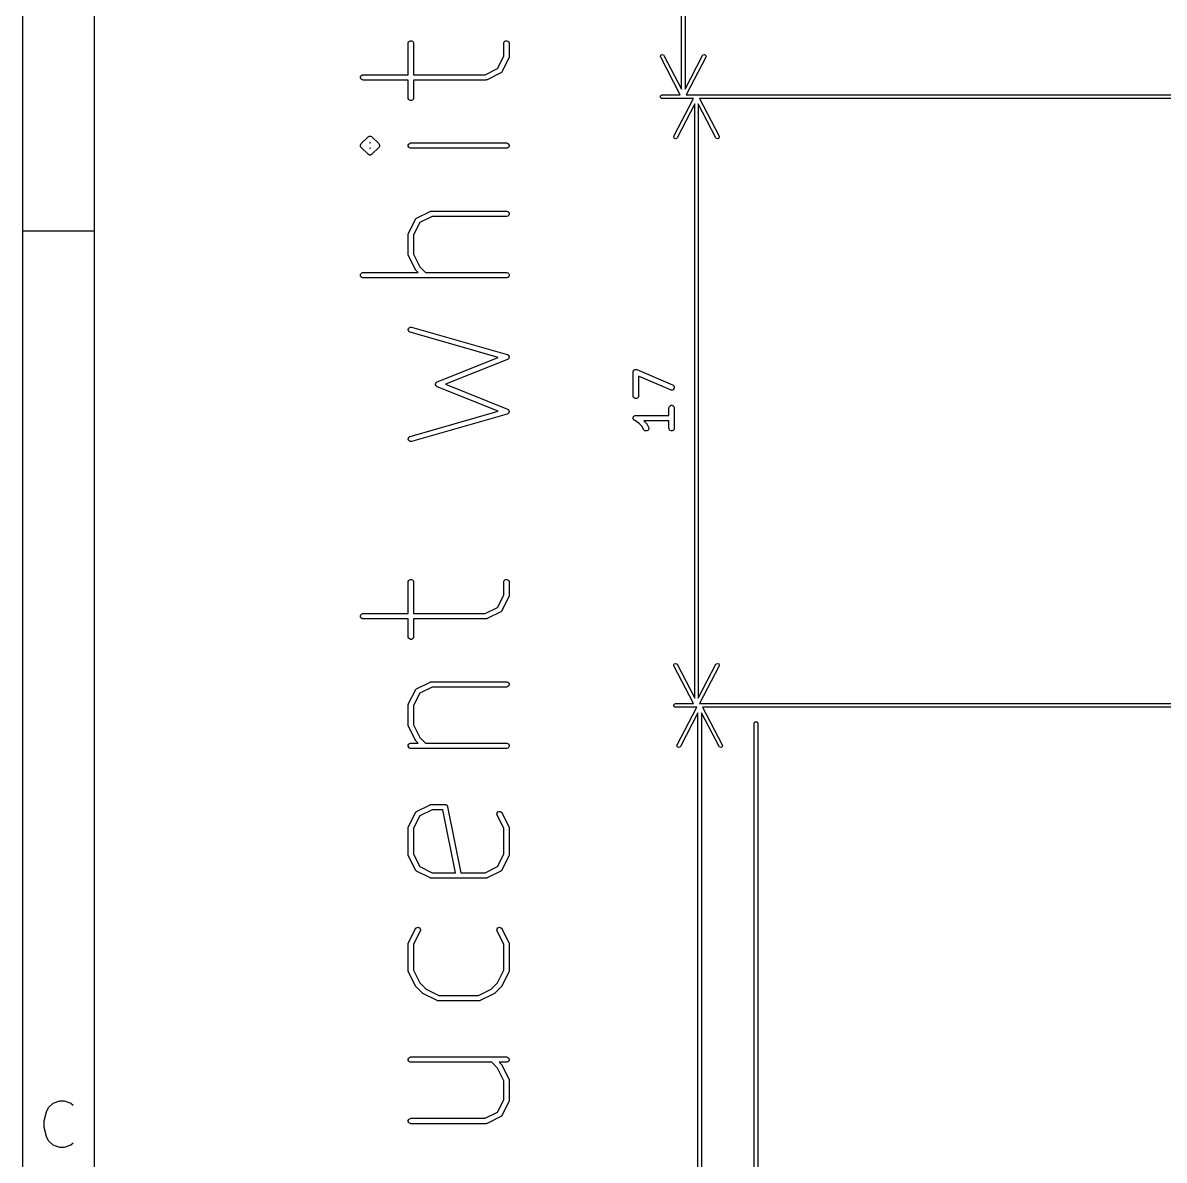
# Model space of a CAD drawing. Header units: inches. Extents: x 0.4 to 11.3, y -7.9 to -0.4.
# Drawn here: x 0.394 to 1.648, y -5.352 to -4.102 of the extents above; entities that cross this region are included whole.
import ezdxf

# ---------------------------------------------------------------- set-up
doc = ezdxf.new("R2010")
doc.units = ezdxf.units.IN
doc.header["$MEASUREMENT"] = 0
doc.layers.add('User.Drawings', color=9, linetype='CONTINUOUS', true_color=0xc2c2c2)

msp = doc.modelspace()

# ---------------------------------------------------------------- linework, layer by layer
at = {"layer": 'BLACK', "linetype": 'CONTINUOUS'}
for p, q in [((0.3937, -7.8743), (0.3937, -0.3937)), ((0.4724, -7.7956), (0.4724, -0.4724)), ((0.3937, -4.3307), (0.4724, -4.3307)), ((0.4197, -5.2993), (0.4221, -5.2945)), ((0.4221, -5.2945), (0.427, -5.2896)), ((0.427, -5.2896), (0.4343, -5.2871)), ((0.4343, -5.2871), (0.4392, -5.2871)), ((0.4392, -5.2871), (0.4465, -5.2896)), ((0.4465, -5.2896), (0.4489, -5.292)), ((0.4172, -5.3091), (0.4197, -5.2993)), ((0.4172, -5.3164), (0.4172, -5.3091)), ((0.4197, -5.3261), (0.4172, -5.3164)), ((0.4221, -5.331), (0.4197, -5.3261)), ((0.427, -5.3359), (0.4221, -5.331)), ((0.4343, -5.3383), (0.427, -5.3359)), ((0.4392, -5.3383), (0.4343, -5.3383)), ((0.4465, -5.3359), (0.4392, -5.3383)), ((0.4489, -5.3335), (0.4465, -5.3359))]:
    msp.add_line(p, q, dxfattribs=at)
at = {"layer": 'User.Drawings', "linetype": 'CONTINUOUS'}
for p, q in [((1.1177, -4.175), (1.1177, -3.5021)), ((1.1217, -3.5021), (1.1217, -4.175)), ((0.8174, -4.1238), (0.8179, -4.1227)), ((0.8174, -4.1243), (0.8174, -4.1238)), ((0.8174, -4.1589), (0.8174, -4.1243)), ((0.8179, -4.1227), (0.8187, -4.1219)), ((0.8187, -4.1219), (0.8197, -4.1215)), ((0.8197, -4.1215), (0.8209, -4.1215)), ((0.8209, -4.1215), (0.822, -4.1219)), ((0.822, -4.1219), (0.8228, -4.1227)), ((0.8228, -4.1227), (0.8232, -4.1238)), ((0.8232, -4.1238), (0.8233, -4.1243)), ((0.8233, -4.1243), (0.8233, -4.1589)), ((0.9223, -4.1243), (0.9224, -4.1238)), ((0.9223, -4.1386), (0.9223, -4.1243)), ((0.9224, -4.1238), (0.9228, -4.1227)), ((0.9228, -4.1227), (0.9237, -4.1219)), ((0.9237, -4.1219), (0.9247, -4.1215)), ((0.9247, -4.1215), (0.9259, -4.1215)), ((0.9259, -4.1215), (0.9269, -4.1219)), ((0.9269, -4.1219), (0.9278, -4.1227)), ((0.9278, -4.1227), (0.9282, -4.1238)), ((0.9282, -4.1238), (0.9283, -4.1243)), ((0.9283, -4.1243), (0.9283, -4.1393)), ((0.9156, -4.1521), (0.9223, -4.1386)), ((0.9282, -4.1401), (0.9279, -4.1407)), ((0.9283, -4.1393), (0.9282, -4.1399)), ((0.9282, -4.1399), (0.9282, -4.14)), ((0.9282, -4.14), (0.9282, -4.1401)), ((1.0946, -4.1389), (1.0951, -4.1375)), ((1.0949, -4.1396), (1.0946, -4.1389)), ((1.1164, -4.1811), (1.0949, -4.1396)), ((1.0951, -4.1375), (1.0964, -4.1368)), ((1.0964, -4.1368), (1.0979, -4.1372)), ((1.0979, -4.1372), (1.0983, -4.1378)), ((1.0983, -4.1378), (1.1177, -4.175)), ((1.1217, -4.175), (1.141, -4.1378)), ((1.1445, -4.1396), (1.1229, -4.1811)), ((1.141, -4.1378), (1.1415, -4.1372)), ((1.1415, -4.1372), (1.1429, -4.1368)), ((1.1429, -4.1368), (1.1443, -4.1375)), ((1.1443, -4.1375), (1.1447, -4.1389)), ((1.1447, -4.1389), (1.1445, -4.1396)), ((0.9021, -4.1589), (0.9156, -4.1521)), ((0.9279, -4.1407), (0.9204, -4.1557)), ((0.7649, -4.1613), (0.7654, -4.1602)), ((0.7649, -4.1624), (0.7649, -4.1613)), ((0.7654, -4.1635), (0.7649, -4.1624)), ((0.7654, -4.1602), (0.7662, -4.1594)), ((0.7662, -4.1643), (0.7654, -4.1635)), ((0.7662, -4.1594), (0.7672, -4.1589)), ((0.7672, -4.1647), (0.7662, -4.1643)), ((0.7672, -4.1589), (0.7678, -4.1589)), ((0.7678, -4.1648), (0.7672, -4.1647)), ((0.7678, -4.1589), (0.8174, -4.1589)), ((0.8174, -4.1648), (0.7678, -4.1648)), ((0.8174, -4.1843), (0.8174, -4.1648)), ((0.8233, -4.1589), (0.9021, -4.1589)), ((0.9028, -4.1648), (0.8233, -4.1648)), ((0.8233, -4.1648), (0.8233, -4.1843)), ((0.9034, -4.1647), (0.9028, -4.1648)), ((0.9035, -4.1647), (0.9034, -4.1647)), ((0.9036, -4.1647), (0.9035, -4.1647)), ((0.9041, -4.1645), (0.9036, -4.1647)), ((0.9191, -4.157), (0.9041, -4.1645)), ((0.9192, -4.1569), (0.9191, -4.157)), ((0.9193, -4.1569), (0.9192, -4.1569)), ((0.9196, -4.1567), (0.9193, -4.1569)), ((0.9193, -4.1569), (0.9193, -4.1569)), ((0.9199, -4.1564), (0.9196, -4.1567)), ((0.9201, -4.1562), (0.9199, -4.1564)), ((0.9203, -4.1559), (0.9201, -4.1562)), ((0.9204, -4.1558), (0.9203, -4.1559)), ((0.9204, -4.1557), (0.9204, -4.1558)), ((0.9204, -4.1558), (0.9204, -4.1558)), ((0.8174, -4.1849), (0.8174, -4.1843)), ((0.8179, -4.186), (0.8174, -4.1849)), ((0.8187, -4.1868), (0.8179, -4.186)), ((0.8197, -4.1872), (0.8187, -4.1868)), ((0.8209, -4.1872), (0.8197, -4.1872)), ((0.822, -4.1868), (0.8209, -4.1872)), ((0.8228, -4.186), (0.822, -4.1868)), ((0.8232, -4.1849), (0.8228, -4.186)), ((0.8233, -4.1843), (0.8232, -4.1849)), ((1.0948, -4.1823), (1.0958, -4.1813)), ((1.0948, -4.1838), (1.0948, -4.1823)), ((1.0958, -4.1849), (1.0948, -4.1838)), ((1.0958, -4.1813), (1.0966, -4.1811)), ((1.0966, -4.185), (1.0958, -4.1849)), ((1.0966, -4.1811), (1.1164, -4.1811)), ((1.1112, -4.185), (1.0966, -4.185)), ((1.1094, -4.2265), (1.131, -4.185)), ((1.131, -4.185), (1.1112, -4.185)), ((1.1229, -4.1811), (2.0536, -4.1811)), ((2.0586, -4.185), (1.1375, -4.185)), ((1.1375, -4.185), (1.1591, -4.2265)), ((1.1323, -4.1911), (1.1129, -4.2283)), ((1.1323, -4.8443), (1.1323, -4.1911)), ((1.1556, -4.2283), (1.1362, -4.1911)), ((1.1362, -4.1911), (1.1362, -4.8443)), ((0.7657, -4.2347), (0.7732, -4.2272)), ((0.7732, -4.2272), (0.7737, -4.2269)), ((0.7737, -4.2269), (0.7744, -4.2266)), ((0.7737, -4.2269), (0.7737, -4.2269)), ((0.7744, -4.2266), (0.7747, -4.2264)), ((0.7747, -4.2264), (0.7759, -4.2264)), ((0.7759, -4.2264), (0.7759, -4.2264)), ((0.7759, -4.2264), (0.777, -4.2269)), ((0.777, -4.2269), (0.7774, -4.2272)), ((0.7774, -4.2272), (0.7849, -4.2347)), ((1.1092, -4.2272), (1.1094, -4.2265)), ((1.1097, -4.2287), (1.1092, -4.2272)), ((1.1593, -4.2272), (1.1588, -4.2287)), ((1.1591, -4.2265), (1.1593, -4.2272)), ((0.7649, -4.2363), (0.7654, -4.2352)), ((0.7649, -4.2374), (0.7649, -4.2363)), ((0.7649, -4.2363), (0.7649, -4.2363)), ((0.7654, -4.2385), (0.7649, -4.2374)), ((0.7654, -4.2352), (0.7657, -4.2347)), ((0.7657, -4.2389), (0.7654, -4.2385)), ((0.7732, -4.2464), (0.7657, -4.2389)), ((0.7753, -4.2335), (0.775, -4.2339)), ((0.775, -4.2339), (0.7757, -4.2339)), ((0.7757, -4.2398), (0.775, -4.2398)), ((0.775, -4.2398), (0.7753, -4.2402)), ((0.7757, -4.2339), (0.7753, -4.2335)), ((0.7753, -4.2402), (0.7757, -4.2398)), ((0.7849, -4.2389), (0.7774, -4.2464)), ((0.7849, -4.2347), (0.7853, -4.2352)), ((0.7853, -4.2385), (0.7849, -4.2389)), ((0.7853, -4.2352), (0.7853, -4.2352)), ((0.7853, -4.2352), (0.7857, -4.2363)), ((0.7857, -4.2374), (0.7853, -4.2385)), ((0.7857, -4.2363), (0.7857, -4.2374)), ((0.8174, -4.2363), (0.8179, -4.2352)), ((0.8174, -4.2374), (0.8174, -4.2363)), ((0.8179, -4.2385), (0.8174, -4.2374)), ((0.8179, -4.2352), (0.8187, -4.2344)), ((0.8187, -4.2393), (0.8179, -4.2385)), ((0.8187, -4.2344), (0.8197, -4.2339)), ((0.8197, -4.2397), (0.8187, -4.2393)), ((0.8197, -4.2339), (0.8203, -4.2339)), ((0.8203, -4.2398), (0.8197, -4.2397)), ((0.8203, -4.2339), (0.9253, -4.2339)), ((0.9253, -4.2398), (0.8203, -4.2398)), ((0.9253, -4.2339), (0.9259, -4.2339)), ((0.9259, -4.2397), (0.9253, -4.2398)), ((0.9259, -4.2339), (0.9269, -4.2344)), ((0.9269, -4.2393), (0.9259, -4.2397)), ((0.9269, -4.2344), (0.9278, -4.2352)), ((0.9278, -4.2385), (0.9269, -4.2393)), ((0.9278, -4.2352), (0.9282, -4.2363)), ((0.9282, -4.2374), (0.9278, -4.2385)), ((0.9282, -4.2363), (0.9282, -4.2374)), ((1.111, -4.2294), (1.1097, -4.2287)), ((1.1124, -4.2289), (1.111, -4.2294)), ((1.1129, -4.2283), (1.1124, -4.2289)), ((1.1561, -4.2289), (1.1556, -4.2283)), ((1.1575, -4.2294), (1.1561, -4.2289)), ((1.1588, -4.2287), (1.1575, -4.2294)), ((0.7737, -4.2468), (0.7732, -4.2464)), ((0.7747, -4.2472), (0.7737, -4.2468)), ((0.7759, -4.2472), (0.7747, -4.2472)), ((0.777, -4.2468), (0.7759, -4.2472)), ((0.7759, -4.2472), (0.7759, -4.2472)), ((0.7774, -4.2464), (0.777, -4.2468)), ((0.777, -4.2468), (0.777, -4.2468)), ((0.8265, -4.3167), (0.8415, -4.3092)), ((0.8435, -4.3148), (0.83, -4.3215)), ((0.8415, -4.3092), (0.842, -4.309)), ((0.842, -4.309), (0.8421, -4.309)), ((0.8421, -4.309), (0.8422, -4.3089)), ((0.8422, -4.3089), (0.8428, -4.3089)), ((0.8428, -4.3089), (0.9253, -4.3089)), ((0.9253, -4.3148), (0.8435, -4.3148)), ((0.9253, -4.3089), (0.9259, -4.3089)), ((0.9259, -4.3147), (0.9253, -4.3148)), ((0.9259, -4.3089), (0.9269, -4.3094)), ((0.9269, -4.3143), (0.9259, -4.3147)), ((0.9269, -4.3094), (0.9278, -4.3102)), ((0.9278, -4.3135), (0.9269, -4.3143)), ((0.9278, -4.3102), (0.9282, -4.3112)), ((0.9282, -4.3124), (0.9278, -4.3135)), ((0.9282, -4.3112), (0.9282, -4.3124)), ((0.8177, -4.333), (0.8252, -4.318)), ((0.83, -4.3215), (0.8233, -4.335)), ((0.8252, -4.3179), (0.8253, -4.3178)), ((0.8252, -4.318), (0.8252, -4.3179)), ((0.8252, -4.3179), (0.8252, -4.3179)), ((0.8253, -4.3178), (0.8255, -4.3175)), ((0.8255, -4.3175), (0.8258, -4.3173)), ((0.8258, -4.3173), (0.826, -4.317)), ((0.826, -4.317), (0.8263, -4.3168)), ((0.8263, -4.3168), (0.8264, -4.3168)), ((0.8264, -4.3168), (0.8264, -4.3167)), ((0.8264, -4.3167), (0.8265, -4.3167)), ((0.8174, -4.3337), (0.8175, -4.3336)), ((0.8174, -4.3343), (0.8174, -4.3337)), ((0.8174, -4.3568), (0.8174, -4.3343)), ((0.8175, -4.3335), (0.8177, -4.333)), ((0.8175, -4.3336), (0.8175, -4.3335)), ((0.8233, -4.335), (0.8233, -4.3561)), ((0.8174, -4.3574), (0.8174, -4.3568)), ((0.8175, -4.3575), (0.8174, -4.3574)), ((0.8175, -4.3576), (0.8175, -4.3575)), ((0.8177, -4.3581), (0.8175, -4.3576)), ((0.8252, -4.3731), (0.8177, -4.3581)), ((0.8233, -4.3561), (0.8302, -4.3701)), ((0.7649, -4.3787), (0.7654, -4.3777)), ((0.7654, -4.3777), (0.7662, -4.3769)), ((0.7662, -4.3769), (0.7672, -4.3764)), ((0.7672, -4.3764), (0.7678, -4.3764)), ((0.7678, -4.3764), (0.8282, -4.3764)), ((0.8253, -4.3734), (0.8252, -4.3731)), ((0.8254, -4.3735), (0.8253, -4.3734)), ((0.8255, -4.3736), (0.8254, -4.3735)), ((0.8254, -4.3735), (0.8254, -4.3735)), ((0.8255, -4.3737), (0.8255, -4.3736)), ((0.8257, -4.3739), (0.8255, -4.3737)), ((0.8282, -4.3764), (0.8257, -4.3739)), ((0.8302, -4.3701), (0.8365, -4.3764)), ((0.8365, -4.3764), (0.9253, -4.3764)), ((0.9253, -4.3764), (0.9259, -4.3764)), ((0.9259, -4.3764), (0.9269, -4.3769)), ((0.9269, -4.3769), (0.9278, -4.3777)), ((0.9278, -4.3777), (0.9282, -4.3787)), ((0.7649, -4.3799), (0.7649, -4.3787)), ((0.7654, -4.381), (0.7649, -4.3799)), ((0.7662, -4.3818), (0.7654, -4.381)), ((0.7672, -4.3822), (0.7662, -4.3818)), ((0.7678, -4.3823), (0.7672, -4.3822)), ((0.9253, -4.3823), (0.7678, -4.3823)), ((0.9259, -4.3822), (0.9253, -4.3823)), ((0.9269, -4.3818), (0.9259, -4.3822)), ((0.9278, -4.381), (0.9269, -4.3818)), ((0.9282, -4.3799), (0.9278, -4.381)), ((0.9282, -4.3787), (0.9282, -4.3799)), ((0.8174, -4.4391), (0.8177, -4.438)), ((0.8175, -4.4402), (0.8174, -4.4391)), ((0.8181, -4.4412), (0.8175, -4.4402)), ((0.8177, -4.438), (0.8184, -4.4371)), ((0.819, -4.4419), (0.8181, -4.4412)), ((0.8184, -4.4371), (0.8194, -4.4365)), ((0.8194, -4.4365), (0.8206, -4.4364)), ((0.8206, -4.4364), (0.8211, -4.4365)), ((0.8211, -4.4365), (0.9261, -4.4665)), ((0.8195, -4.4421), (0.819, -4.4419)), ((0.9162, -4.4698), (0.8195, -4.4421)), ((0.8492, -4.4966), (0.9162, -4.4698)), ((0.9264, -4.472), (0.8583, -4.4993)), ((0.9261, -4.4665), (0.9267, -4.4667)), ((0.9269, -4.4718), (0.9264, -4.472)), ((0.9267, -4.4667), (0.9268, -4.4668)), ((0.9268, -4.4668), (0.927, -4.4669)), ((0.927, -4.4716), (0.9269, -4.4718)), ((0.927, -4.4669), (0.9272, -4.4672)), ((0.9272, -4.4716), (0.927, -4.4716)), ((0.9272, -4.4672), (0.9276, -4.4674)), ((0.9275, -4.4713), (0.9272, -4.4716)), ((0.9277, -4.471), (0.9275, -4.4713)), ((0.9276, -4.4674), (0.9276, -4.4676)), ((0.9276, -4.4676), (0.9278, -4.4677)), ((0.9278, -4.4708), (0.9277, -4.471)), ((0.9278, -4.4677), (0.9279, -4.4681)), ((0.9279, -4.4707), (0.9278, -4.4708)), ((0.9279, -4.4681), (0.9281, -4.4684)), ((0.928, -4.4703), (0.9279, -4.4707)), ((0.9282, -4.4699), (0.928, -4.4703)), ((0.9281, -4.4684), (0.9281, -4.4686)), ((0.9281, -4.4686), (0.9282, -4.4688)), ((0.9282, -4.4688), (0.9282, -4.4692)), ((0.9282, -4.4692), (0.9282, -4.4695)), ((0.9282, -4.4695), (0.9282, -4.4697)), ((0.9282, -4.4697), (0.9282, -4.4699)), ((1.0646, -4.4852), (1.0648, -4.4847)), ((1.0646, -4.4853), (1.0646, -4.4852)), ((1.0646, -4.4858), (1.0646, -4.4853)), ((1.0646, -4.4853), (1.0646, -4.4853)), ((1.0646, -4.5121), (1.0646, -4.4858)), ((1.0648, -4.4847), (1.0651, -4.4842)), ((1.0651, -4.4842), (1.0655, -4.4838)), ((1.0651, -4.4842), (1.0651, -4.4842)), ((1.0651, -4.4842), (1.0651, -4.4842)), ((1.0655, -4.4838), (1.0659, -4.4834)), ((1.0659, -4.4834), (1.0664, -4.4832)), ((1.0659, -4.4834), (1.0659, -4.4834)), ((1.0659, -4.4834), (1.0659, -4.4834)), ((1.0664, -4.4832), (1.0669, -4.4829)), ((1.0669, -4.4829), (1.067, -4.4829)), ((1.067, -4.4829), (1.067, -4.4829)), ((1.067, -4.4829), (1.0675, -4.4829)), ((1.0675, -4.4829), (1.0681, -4.4829)), ((1.0681, -4.4829), (1.0681, -4.483)), ((1.0681, -4.483), (1.0681, -4.483)), ((1.0681, -4.483), (1.0687, -4.4831)), ((1.0687, -4.4831), (1.108, -4.5)), ((1.1057, -4.5054), (1.0705, -4.4903)), ((1.0705, -4.4903), (1.0705, -4.5121)), ((0.8474, -4.4987), (0.8476, -4.4982)), ((0.8474, -4.4988), (0.8474, -4.4987)), ((0.8474, -4.4987), (0.8474, -4.4987)), ((0.8474, -4.4993), (0.8474, -4.4988)), ((0.8474, -4.4998), (0.8474, -4.4993)), ((0.8474, -4.4999), (0.8474, -4.4998)), ((0.8476, -4.5004), (0.8474, -4.4999)), ((0.8474, -4.4999), (0.8474, -4.4999)), ((0.8476, -4.4982), (0.8478, -4.4977)), ((0.8478, -4.5009), (0.8476, -4.5004)), ((0.8478, -4.4977), (0.8479, -4.4977)), ((0.8479, -4.5009), (0.8478, -4.5009)), ((0.8479, -4.4976), (0.8483, -4.4973)), ((0.8479, -4.4977), (0.8479, -4.4976)), ((0.8479, -4.501), (0.8479, -4.5009)), ((0.8483, -4.5013), (0.8479, -4.501)), ((0.8483, -4.4973), (0.8486, -4.4969)), ((0.8486, -4.5017), (0.8483, -4.5013)), ((0.8486, -4.4969), (0.8487, -4.4969)), ((0.8487, -4.5018), (0.8486, -4.5017)), ((0.8487, -4.4968), (0.8492, -4.4966)), ((0.8487, -4.4969), (0.8487, -4.4968)), ((0.8492, -4.502), (0.8487, -4.5018)), ((0.8487, -4.5018), (0.8487, -4.5018)), ((0.9162, -4.5288), (0.8492, -4.502)), ((0.8583, -4.4993), (0.9264, -4.5266)), ((1.108, -4.5), (1.1086, -4.5003)), ((1.1086, -4.5003), (1.1094, -4.5011)), ((1.1098, -4.5033), (1.1093, -4.5044)), ((1.1094, -4.5011), (1.1098, -4.5022)), ((1.1098, -4.5022), (1.1098, -4.5033)), ((1.0646, -4.5127), (1.0646, -4.5121)), ((1.0651, -4.5137), (1.0646, -4.5127)), ((1.0659, -4.5145), (1.0651, -4.5137)), ((1.0669, -4.515), (1.0659, -4.5145)), ((1.0681, -4.515), (1.0669, -4.515)), ((1.0692, -4.5145), (1.0681, -4.515)), ((1.07, -4.5137), (1.0692, -4.5145)), ((1.0704, -4.5127), (1.07, -4.5137)), ((1.0705, -4.5121), (1.0704, -4.5127)), ((1.1063, -4.5056), (1.1057, -4.5054)), ((1.1074, -4.5056), (1.1063, -4.5056)), ((1.1085, -4.5052), (1.1074, -4.5056)), ((1.1093, -4.5044), (1.1085, -4.5052)), ((0.8195, -4.5565), (0.9162, -4.5288)), ((0.9264, -4.5266), (0.9269, -4.5268)), ((0.9269, -4.5268), (0.927, -4.527)), ((0.927, -4.527), (0.9272, -4.527)), ((0.9272, -4.527), (0.9275, -4.5274)), ((0.9275, -4.5274), (0.9277, -4.5276)), ((0.9277, -4.5276), (0.9278, -4.5278)), ((0.9278, -4.5278), (0.9279, -4.5279)), ((0.9279, -4.5279), (0.928, -4.5283)), ((0.928, -4.5283), (0.9282, -4.5287)), ((0.9282, -4.5287), (0.9282, -4.5289)), ((0.9282, -4.5289), (0.9282, -4.5291)), ((0.9282, -4.5291), (0.9282, -4.5294)), ((1.1039, -4.5252), (1.104, -4.5246)), ((1.1039, -4.5335), (1.1039, -4.5252)), ((1.104, -4.5246), (1.1044, -4.5236)), ((1.1044, -4.5236), (1.1052, -4.5228)), ((1.1052, -4.5228), (1.1063, -4.5223)), ((1.1063, -4.5223), (1.1075, -4.5223)), ((1.1075, -4.5223), (1.1085, -4.5228)), ((1.1085, -4.5228), (1.1093, -4.5236)), ((1.1093, -4.5236), (1.1098, -4.5246)), ((1.1098, -4.5246), (1.1098, -4.5252)), ((1.1098, -4.5252), (1.1098, -4.5477)), ((0.9261, -4.5321), (0.8211, -4.5621)), ((0.9267, -4.5319), (0.9261, -4.5321)), ((0.9268, -4.5318), (0.9267, -4.5319)), ((0.927, -4.5317), (0.9268, -4.5318)), ((0.9272, -4.5315), (0.927, -4.5317)), ((0.9276, -4.5312), (0.9272, -4.5315)), ((0.9278, -4.5309), (0.9276, -4.531)), ((0.9276, -4.531), (0.9276, -4.5312)), ((0.9279, -4.5305), (0.9278, -4.5309)), ((0.9281, -4.5302), (0.9279, -4.5305)), ((0.9282, -4.5298), (0.9281, -4.53)), ((0.9281, -4.53), (0.9281, -4.5302)), ((0.9282, -4.5294), (0.9282, -4.5298)), ((1.0646, -4.5359), (1.0647, -4.5356)), ((1.0646, -4.5362), (1.0646, -4.5359)), ((1.0646, -4.5365), (1.0646, -4.5362)), ((1.0646, -4.5368), (1.0646, -4.5365)), ((1.0646, -4.537), (1.0646, -4.5368)), ((1.0647, -4.5373), (1.0646, -4.537)), ((1.0647, -4.5356), (1.0648, -4.5353)), ((1.0648, -4.5376), (1.0647, -4.5373)), ((1.0648, -4.5353), (1.0649, -4.5351)), ((1.0649, -4.5378), (1.0648, -4.5376)), ((1.0649, -4.5351), (1.0651, -4.5348)), ((1.0651, -4.5381), (1.0649, -4.5378)), ((1.0651, -4.5348), (1.0653, -4.5346)), ((1.0653, -4.5383), (1.0651, -4.5381)), ((1.0653, -4.5346), (1.0654, -4.5344)), ((1.0654, -4.5386), (1.0653, -4.5383)), ((1.0654, -4.5344), (1.0657, -4.5342)), ((1.0659, -4.5389), (1.0654, -4.5386)), ((1.0657, -4.5342), (1.0659, -4.534)), ((1.0659, -4.534), (1.0661, -4.5339)), ((1.0713, -4.5425), (1.0659, -4.5389)), ((1.0659, -4.5389), (1.0659, -4.5389)), ((1.0659, -4.5389), (1.0659, -4.5389)), ((1.0659, -4.5389), (1.0659, -4.5389)), ((1.0661, -4.5339), (1.0664, -4.5337)), ((1.0664, -4.5337), (1.0667, -4.5337)), ((1.0667, -4.5337), (1.0669, -4.5336)), ((1.0669, -4.5336), (1.0675, -4.5335)), ((1.0675, -4.5335), (1.0675, -4.5335)), ((1.0675, -4.5335), (1.0675, -4.5335)), ((1.0675, -4.5335), (1.0675, -4.5335)), ((1.0675, -4.5335), (1.1039, -4.5335)), ((1.1039, -4.5394), (1.0765, -4.5394)), ((1.0765, -4.5394), (1.079, -4.5419)), ((1.1039, -4.5477), (1.1039, -4.5394)), ((1.0745, -4.5457), (1.0713, -4.5425)), ((1.0761, -4.549), (1.0745, -4.5457)), ((1.0764, -4.5495), (1.0761, -4.549)), ((1.0773, -4.5503), (1.0764, -4.5495)), ((1.0784, -4.5506), (1.0773, -4.5503)), ((1.0795, -4.5506), (1.0784, -4.5506)), ((1.079, -4.5419), (1.0792, -4.5421)), ((1.0792, -4.5421), (1.0792, -4.5422)), ((1.0792, -4.5422), (1.0793, -4.5422)), ((1.0793, -4.5422), (1.0793, -4.5423)), ((1.0793, -4.5423), (1.0794, -4.5424)), ((1.0794, -4.5424), (1.0795, -4.5426)), ((1.0795, -4.5426), (1.0814, -4.5464)), ((1.0806, -4.55), (1.0795, -4.5506)), ((1.0813, -4.5492), (1.0806, -4.55)), ((1.0817, -4.5481), (1.0813, -4.5492)), ((1.0814, -4.5464), (1.0816, -4.5469)), ((1.0816, -4.5469), (1.0817, -4.5481)), ((1.104, -4.5483), (1.1039, -4.5477)), ((1.1044, -4.5494), (1.104, -4.5483)), ((1.1052, -4.5502), (1.1044, -4.5494)), ((1.1063, -4.5506), (1.1052, -4.5502)), ((1.1075, -4.5506), (1.1063, -4.5506)), ((1.1085, -4.5502), (1.1075, -4.5506)), ((1.1093, -4.5494), (1.1085, -4.5502)), ((1.1098, -4.5483), (1.1093, -4.5494)), ((1.1098, -4.5477), (1.1098, -4.5483)), ((0.8174, -4.5595), (0.8175, -4.5584)), ((0.8177, -4.5606), (0.8174, -4.5595)), ((0.8175, -4.5584), (0.8181, -4.5574)), ((0.8184, -4.5615), (0.8177, -4.5606)), ((0.8181, -4.5574), (0.819, -4.5567)), ((0.8194, -4.5621), (0.8184, -4.5615)), ((0.819, -4.5567), (0.8195, -4.5565)), ((0.8206, -4.5622), (0.8194, -4.5621)), ((0.8211, -4.5621), (0.8206, -4.5622)), ((0.8174, -4.7162), (0.8179, -4.7151)), ((0.8174, -4.7168), (0.8174, -4.7162)), ((0.8174, -4.7513), (0.8174, -4.7168)), ((0.8179, -4.7151), (0.8187, -4.7143)), ((0.8187, -4.7143), (0.8197, -4.7139)), ((0.8197, -4.7139), (0.8209, -4.7139)), ((0.8209, -4.7139), (0.822, -4.7143)), ((0.822, -4.7143), (0.8228, -4.7151)), ((0.8228, -4.7151), (0.8232, -4.7162)), ((0.8232, -4.7162), (0.8233, -4.7168)), ((0.8233, -4.7168), (0.8233, -4.7513)), ((0.9223, -4.7168), (0.9224, -4.7162)), ((0.9223, -4.7311), (0.9223, -4.7168)), ((0.9224, -4.7162), (0.9228, -4.7151)), ((0.9228, -4.7151), (0.9237, -4.7143)), ((0.9237, -4.7143), (0.9247, -4.7139)), ((0.9247, -4.7139), (0.9259, -4.7139)), ((0.9259, -4.7139), (0.9269, -4.7143)), ((0.9269, -4.7143), (0.9278, -4.7151)), ((0.9278, -4.7151), (0.9282, -4.7162)), ((0.9282, -4.7162), (0.9283, -4.7168)), ((0.9283, -4.7168), (0.9283, -4.7318)), ((0.9156, -4.7446), (0.9223, -4.7311)), ((0.9279, -4.7331), (0.9204, -4.7481)), ((0.9282, -4.7326), (0.9279, -4.7331)), ((0.9283, -4.7318), (0.9282, -4.7323)), ((0.9282, -4.7323), (0.9282, -4.7324)), ((0.9282, -4.7324), (0.9282, -4.7326)), ((0.7649, -4.7537), (0.7654, -4.7526)), ((0.7649, -4.7548), (0.7649, -4.7537)), ((0.7654, -4.7559), (0.7649, -4.7548)), ((0.7654, -4.7526), (0.7662, -4.7518)), ((0.7662, -4.7518), (0.7672, -4.7514)), ((0.7672, -4.7514), (0.7678, -4.7513)), ((0.7678, -4.7513), (0.8174, -4.7513)), ((0.8233, -4.7513), (0.9021, -4.7513)), ((0.9021, -4.7513), (0.9156, -4.7446)), ((0.9191, -4.7494), (0.9041, -4.7569)), ((0.9192, -4.7494), (0.9191, -4.7494)), ((0.9193, -4.7493), (0.9192, -4.7494)), ((0.9196, -4.7491), (0.9193, -4.7493)), ((0.9193, -4.7493), (0.9193, -4.7493)), ((0.9199, -4.7488), (0.9196, -4.7491)), ((0.9201, -4.7486), (0.9199, -4.7488)), ((0.9203, -4.7483), (0.9201, -4.7486)), ((0.9204, -4.7482), (0.9203, -4.7483)), ((0.9204, -4.7481), (0.9204, -4.7482)), ((0.9204, -4.7482), (0.9204, -4.7482)), ((0.7662, -4.7567), (0.7654, -4.7559)), ((0.7672, -4.7572), (0.7662, -4.7567)), ((0.7678, -4.7572), (0.7672, -4.7572)), ((0.8174, -4.7572), (0.7678, -4.7572)), ((0.8174, -4.7768), (0.8174, -4.7572)), ((0.9028, -4.7572), (0.8233, -4.7572)), ((0.8233, -4.7572), (0.8233, -4.7768)), ((0.9034, -4.7572), (0.9028, -4.7572)), ((0.9035, -4.7571), (0.9034, -4.7572)), ((0.9036, -4.7571), (0.9035, -4.7571)), ((0.9041, -4.7569), (0.9036, -4.7571)), ((0.8174, -4.7773), (0.8174, -4.7768)), ((0.8179, -4.7784), (0.8174, -4.7773)), ((0.8187, -4.7792), (0.8179, -4.7784)), ((0.8197, -4.7797), (0.8187, -4.7792)), ((0.8209, -4.7797), (0.8197, -4.7797)), ((0.822, -4.7792), (0.8209, -4.7797)), ((0.8228, -4.7784), (0.822, -4.7792)), ((0.8232, -4.7773), (0.8228, -4.7784)), ((0.8233, -4.7768), (0.8232, -4.7773)), ((1.1092, -4.8082), (1.1097, -4.8067)), ((1.1094, -4.8089), (1.1092, -4.8082)), ((1.131, -4.8504), (1.1094, -4.8089)), ((1.1097, -4.8067), (1.111, -4.8061)), ((1.111, -4.8061), (1.1124, -4.8065)), ((1.1124, -4.8065), (1.1129, -4.8071)), ((1.1129, -4.8071), (1.1323, -4.8443)), ((1.1362, -4.8443), (1.1556, -4.8071)), ((1.1591, -4.8089), (1.1375, -4.8504)), ((1.1556, -4.8071), (1.1561, -4.8065)), ((1.1561, -4.8065), (1.1575, -4.8061)), ((1.1575, -4.8061), (1.1588, -4.8067)), ((1.1588, -4.8067), (1.1593, -4.8082)), ((1.1593, -4.8082), (1.1591, -4.8089)), ((0.8265, -4.8341), (0.8415, -4.8266)), ((0.8415, -4.8266), (0.842, -4.8264)), ((0.842, -4.8264), (0.8421, -4.8264)), ((0.8421, -4.8264), (0.8422, -4.8264)), ((0.8422, -4.8264), (0.8428, -4.8263)), ((0.8428, -4.8263), (0.9253, -4.8263)), ((0.9253, -4.8263), (0.9259, -4.8264)), ((0.9259, -4.8264), (0.9269, -4.8268)), ((0.9269, -4.8268), (0.9278, -4.8276)), ((0.9278, -4.8276), (0.9282, -4.8287)), ((0.9282, -4.8298), (0.9278, -4.8309)), ((0.9282, -4.8287), (0.9282, -4.8298)), ((0.8177, -4.8504), (0.8252, -4.8354)), ((0.83, -4.839), (0.8233, -4.8525)), ((0.8252, -4.8353), (0.8253, -4.8352)), ((0.8252, -4.8354), (0.8252, -4.8353)), ((0.8252, -4.8353), (0.8252, -4.8353)), ((0.8253, -4.8352), (0.8255, -4.8349)), ((0.8255, -4.8349), (0.8258, -4.8347)), ((0.8258, -4.8347), (0.826, -4.8344)), ((0.826, -4.8344), (0.8263, -4.8342)), ((0.8263, -4.8342), (0.8264, -4.8342)), ((0.8264, -4.8342), (0.8265, -4.8341)), ((0.8264, -4.8342), (0.8264, -4.8342)), ((0.8435, -4.8322), (0.83, -4.839)), ((0.9253, -4.8322), (0.8435, -4.8322)), ((0.9259, -4.8322), (0.9253, -4.8322)), ((0.9269, -4.8317), (0.9259, -4.8322)), ((0.9278, -4.8309), (0.9269, -4.8317)), ((0.8174, -4.8512), (0.8175, -4.8511)), ((0.8174, -4.8518), (0.8174, -4.8512)), ((0.8174, -4.8743), (0.8174, -4.8518)), ((0.8175, -4.851), (0.8177, -4.8504)), ((0.8175, -4.8511), (0.8175, -4.851)), ((0.8233, -4.8525), (0.8233, -4.8736)), ((1.1093, -4.8516), (1.1104, -4.8505)), ((1.1093, -4.8531), (1.1093, -4.8516)), ((1.1104, -4.8542), (1.1093, -4.8531)), ((1.1104, -4.8505), (1.1112, -4.8504)), ((1.1112, -4.8543), (1.1104, -4.8542)), ((1.1112, -4.8504), (1.131, -4.8504)), ((1.1147, -4.8543), (1.1112, -4.8543)), ((1.113, -4.8958), (1.1346, -4.8543)), ((1.1346, -4.8543), (1.1147, -4.8543)), ((1.1375, -4.8504), (2.0586, -4.8504)), ((2.0586, -4.8543), (1.141, -4.8543)), ((1.141, -4.8543), (1.1626, -4.8958)), ((1.1358, -4.8604), (1.1165, -4.8976)), ((1.1358, -6.3278), (1.1358, -4.8604)), ((1.1591, -4.8976), (1.1398, -4.8604)), ((1.1398, -4.8604), (1.1398, -6.3278)), ((0.8174, -4.8748), (0.8174, -4.8743)), ((0.8175, -4.8749), (0.8174, -4.8748)), ((0.8175, -4.875), (0.8175, -4.8749)), ((0.8177, -4.8756), (0.8175, -4.875)), ((0.8252, -4.8906), (0.8177, -4.8756)), ((0.8233, -4.8736), (0.8302, -4.8875)), ((1.1976, -4.872), (1.1978, -4.8713)), ((1.1976, -6.5148), (1.1976, -4.872)), ((1.1978, -4.8713), (1.1989, -4.8702)), ((1.1989, -4.8702), (1.2004, -4.8702)), ((1.2004, -4.8702), (1.2014, -4.8713)), ((1.2014, -4.8713), (1.2016, -4.872)), ((1.2016, -4.872), (1.2016, -6.4885)), ((0.8253, -4.8908), (0.8252, -4.8906)), ((0.8254, -4.8909), (0.8253, -4.8908)), ((0.8254, -4.891), (0.8254, -4.8909)), ((0.8255, -4.8911), (0.8254, -4.891)), ((0.8257, -4.8913), (0.8255, -4.8911)), ((0.8255, -4.8911), (0.8255, -4.8911)), ((0.8282, -4.8938), (0.8257, -4.8913)), ((0.8302, -4.8875), (0.8365, -4.8938)), ((0.8174, -4.8962), (0.8179, -4.8951)), ((0.8174, -4.8973), (0.8174, -4.8962)), ((0.8179, -4.8984), (0.8174, -4.8973)), ((0.8179, -4.8951), (0.8187, -4.8943)), ((0.8187, -4.8992), (0.8179, -4.8984)), ((0.8187, -4.8943), (0.8197, -4.8939)), ((0.8197, -4.8996), (0.8187, -4.8992)), ((0.8197, -4.8939), (0.8203, -4.8938)), ((0.8203, -4.8997), (0.8197, -4.8996)), ((0.8203, -4.8938), (0.8282, -4.8938)), ((0.9253, -4.8997), (0.8203, -4.8997)), ((0.8365, -4.8938), (0.9253, -4.8938)), ((0.9253, -4.8938), (0.9259, -4.8939)), ((0.9259, -4.8996), (0.9253, -4.8997)), ((0.9259, -4.8939), (0.9269, -4.8943)), ((0.9269, -4.8992), (0.9259, -4.8996)), ((0.9269, -4.8943), (0.9278, -4.8951)), ((0.9278, -4.8984), (0.9269, -4.8992)), ((0.9278, -4.8951), (0.9282, -4.8962)), ((0.9282, -4.8973), (0.9278, -4.8984)), ((0.9282, -4.8962), (0.9282, -4.8973)), ((1.1127, -4.8965), (1.113, -4.8958)), ((1.1132, -4.898), (1.1127, -4.8965)), ((1.1145, -4.8987), (1.1132, -4.898)), ((1.116, -4.8982), (1.1145, -4.8987)), ((1.1165, -4.8976), (1.116, -4.8982)), ((1.1596, -4.8982), (1.1591, -4.8976)), ((1.1611, -4.8987), (1.1596, -4.8982)), ((1.1624, -4.898), (1.1611, -4.8987)), ((1.1628, -4.8965), (1.1624, -4.898)), ((1.1626, -4.8958), (1.1628, -4.8965)), ((0.8265, -4.9691), (0.8415, -4.9616)), ((0.8435, -4.9672), (0.83, -4.9739)), ((0.8415, -4.9616), (0.842, -4.9614)), ((0.842, -4.9614), (0.8421, -4.9614)), ((0.8421, -4.9614), (0.8422, -4.9613)), ((0.8422, -4.9613), (0.8428, -4.9613)), ((0.8428, -4.9613), (0.8578, -4.9613)), ((0.8554, -4.9672), (0.8435, -4.9672)), ((0.8692, -5.0363), (0.8554, -4.9672)), ((0.8578, -4.9613), (0.8584, -4.9613)), ((0.8584, -4.9613), (0.8587, -4.9615)), ((0.8587, -4.9615), (0.8589, -4.9615)), ((0.8589, -4.9615), (0.8592, -4.9617)), ((0.8592, -4.9617), (0.8595, -4.9618)), ((0.8595, -4.9618), (0.8597, -4.962)), ((0.8597, -4.962), (0.8599, -4.9622)), ((0.8599, -4.9622), (0.8601, -4.9624)), ((0.8601, -4.9624), (0.8603, -4.9626)), ((0.8603, -4.9626), (0.8604, -4.9629)), ((0.8604, -4.9629), (0.8605, -4.9631)), ((0.8605, -4.9631), (0.8607, -4.9637)), ((0.8607, -4.9637), (0.8752, -5.0363)), ((0.8177, -4.9854), (0.8252, -4.9704)), ((0.83, -4.9739), (0.8233, -4.9874)), ((0.8252, -4.9703), (0.8253, -4.9702)), ((0.8252, -4.9704), (0.8252, -4.9703)), ((0.8252, -4.9703), (0.8252, -4.9703)), ((0.8253, -4.9702), (0.8255, -4.9699)), ((0.8255, -4.9699), (0.8258, -4.9697)), ((0.8258, -4.9697), (0.826, -4.9694)), ((0.826, -4.9694), (0.8263, -4.9692)), ((0.8263, -4.9692), (0.8264, -4.9692)), ((0.8264, -4.9692), (0.8265, -4.9691)), ((0.8264, -4.9692), (0.8264, -4.9692)), ((0.9149, -4.9714), (0.9152, -4.9703)), ((0.915, -4.9725), (0.9149, -4.9714)), ((0.9152, -4.9731), (0.915, -4.9725)), ((0.9152, -4.9703), (0.916, -4.9694)), ((0.9223, -4.9874), (0.9152, -4.9731)), ((0.916, -4.9694), (0.917, -4.9689)), ((0.917, -4.9689), (0.9182, -4.9688)), ((0.9182, -4.9688), (0.9193, -4.9692)), ((0.9193, -4.9692), (0.9201, -4.9699)), ((0.9201, -4.9699), (0.9204, -4.9704)), ((0.9204, -4.9704), (0.9279, -4.9854)), ((0.8174, -4.9862), (0.8175, -4.9861)), ((0.8174, -4.9867), (0.8174, -4.9862)), ((0.8174, -5.0167), (0.8174, -4.9867)), ((0.8175, -4.986), (0.8177, -4.9854)), ((0.8175, -4.9861), (0.8175, -4.986)), ((0.8233, -4.9874), (0.8233, -5.016)), ((0.9223, -5.016), (0.9223, -4.9874)), ((0.9279, -4.9854), (0.9282, -4.986)), ((0.9282, -4.986), (0.9282, -4.9861)), ((0.9282, -4.9861), (0.9282, -4.9862)), ((0.9282, -4.9862), (0.9283, -4.9867)), ((0.9283, -4.9867), (0.9283, -5.0167)), ((0.8174, -5.0173), (0.8174, -5.0167)), ((0.8175, -5.0174), (0.8174, -5.0173)), ((0.8175, -5.0175), (0.8175, -5.0174)), ((0.8177, -5.0181), (0.8175, -5.0175)), ((0.8252, -5.0331), (0.8177, -5.0181)), ((0.8233, -5.016), (0.83, -5.0295)), ((0.9156, -5.0295), (0.9223, -5.016)), ((0.9279, -5.0181), (0.9204, -5.0331)), ((0.9282, -5.0175), (0.9279, -5.0181)), ((0.9283, -5.0167), (0.9282, -5.0173)), ((0.9282, -5.0173), (0.9282, -5.0174)), ((0.9282, -5.0174), (0.9282, -5.0175)), ((0.83, -5.0295), (0.8435, -5.0363)), ((0.9021, -5.0363), (0.9156, -5.0295)), ((0.8252, -5.0332), (0.8252, -5.0331)), ((0.8253, -5.0333), (0.8252, -5.0332)), ((0.8252, -5.0332), (0.8252, -5.0332)), ((0.8255, -5.0335), (0.8253, -5.0333)), ((0.8258, -5.0338), (0.8255, -5.0335)), ((0.826, -5.0341), (0.8258, -5.0338)), ((0.8263, -5.0343), (0.826, -5.0341)), ((0.8264, -5.0343), (0.8263, -5.0343)), ((0.8265, -5.0344), (0.8264, -5.0343)), ((0.8264, -5.0343), (0.8264, -5.0343)), ((0.8415, -5.0419), (0.8265, -5.0344)), ((0.842, -5.0421), (0.8415, -5.0419)), ((0.8421, -5.0421), (0.842, -5.0421)), ((0.8422, -5.0421), (0.8421, -5.0421)), ((0.8428, -5.0422), (0.8422, -5.0421)), ((0.8728, -5.0422), (0.8428, -5.0422)), ((0.8435, -5.0363), (0.8692, -5.0363)), ((0.9028, -5.0422), (0.8728, -5.0422)), ((0.8752, -5.0363), (0.9021, -5.0363)), ((0.9034, -5.0421), (0.9028, -5.0422)), ((0.9035, -5.0421), (0.9034, -5.0421)), ((0.9036, -5.0421), (0.9035, -5.0421)), ((0.9041, -5.0419), (0.9036, -5.0421)), ((0.9191, -5.0344), (0.9041, -5.0419)), ((0.9192, -5.0343), (0.9191, -5.0344)), ((0.9193, -5.0343), (0.9192, -5.0343)), ((0.9196, -5.0341), (0.9193, -5.0343)), ((0.9193, -5.0343), (0.9193, -5.0343)), ((0.9199, -5.0338), (0.9196, -5.0341)), ((0.9201, -5.0335), (0.9199, -5.0338)), ((0.9203, -5.0333), (0.9201, -5.0335)), ((0.9204, -5.0332), (0.9203, -5.0333)), ((0.9204, -5.0331), (0.9204, -5.0332)), ((0.9204, -5.0332), (0.9204, -5.0332)), ((0.8177, -5.1129), (0.8252, -5.0979)), ((0.8305, -5.1005), (0.8233, -5.1149)), ((0.8252, -5.0979), (0.8255, -5.0974)), ((0.8255, -5.0974), (0.8264, -5.0967)), ((0.8264, -5.0967), (0.8274, -5.0963)), ((0.8274, -5.0963), (0.8286, -5.0964)), ((0.8286, -5.0964), (0.8296, -5.0969)), ((0.8296, -5.0969), (0.8304, -5.0978)), ((0.8304, -5.0978), (0.8307, -5.0989)), ((0.8307, -5.1), (0.8305, -5.1005)), ((0.8307, -5.0989), (0.8307, -5.1)), ((0.9149, -5.0989), (0.9152, -5.0978)), ((0.915, -5.1), (0.9149, -5.0989)), ((0.9152, -5.1005), (0.915, -5.1)), ((0.9152, -5.0978), (0.916, -5.0969)), ((0.9223, -5.1149), (0.9152, -5.1005)), ((0.916, -5.0969), (0.917, -5.0964)), ((0.917, -5.0964), (0.9182, -5.0963)), ((0.9182, -5.0963), (0.9193, -5.0967)), ((0.9193, -5.0967), (0.9201, -5.0974)), ((0.9201, -5.0974), (0.9204, -5.0979)), ((0.9204, -5.0979), (0.9279, -5.1129)), ((0.8174, -5.1142), (0.8174, -5.1136)), ((0.8174, -5.1136), (0.8175, -5.1136)), ((0.8174, -5.1442), (0.8174, -5.1142)), ((0.8175, -5.1134), (0.8177, -5.1129)), ((0.8175, -5.1136), (0.8175, -5.1134)), ((0.8233, -5.1149), (0.8233, -5.1435)), ((0.9223, -5.1435), (0.9223, -5.1149)), ((0.9279, -5.1129), (0.9282, -5.1134)), ((0.9282, -5.1134), (0.9282, -5.1136)), ((0.9282, -5.1136), (0.9282, -5.1136)), ((0.9282, -5.1136), (0.9283, -5.1142)), ((0.9283, -5.1142), (0.9283, -5.1442)), ((0.8233, -5.1435), (0.8302, -5.1575)), ((0.9154, -5.1575), (0.9223, -5.1435)), ((0.8174, -5.1448), (0.8174, -5.1442)), ((0.8175, -5.1449), (0.8174, -5.1448)), ((0.8175, -5.145), (0.8175, -5.1449)), ((0.8177, -5.1455), (0.8175, -5.145)), ((0.8252, -5.1605), (0.8177, -5.1455)), ((0.9279, -5.1455), (0.9204, -5.1605)), ((0.9282, -5.145), (0.9279, -5.1455)), ((0.9283, -5.1442), (0.9282, -5.1448)), ((0.9282, -5.1448), (0.9282, -5.1449)), ((0.9282, -5.1449), (0.9282, -5.145)), ((0.8253, -5.1608), (0.8252, -5.1605)), ((0.8254, -5.1609), (0.8253, -5.1608)), ((0.8255, -5.161), (0.8254, -5.1609)), ((0.8254, -5.1609), (0.8254, -5.1609)), ((0.8255, -5.1611), (0.8255, -5.161)), ((0.8257, -5.1613), (0.8255, -5.1611)), ((0.8332, -5.1688), (0.8257, -5.1613)), ((0.8302, -5.1575), (0.8371, -5.1643)), ((0.8335, -5.169), (0.8332, -5.1688)), ((0.8335, -5.1691), (0.8335, -5.169)), ((0.8371, -5.1643), (0.851, -5.1713)), ((0.8946, -5.1713), (0.9086, -5.1643)), ((0.9086, -5.1643), (0.9154, -5.1575)), ((0.9122, -5.169), (0.9121, -5.1691)), ((0.9124, -5.1688), (0.9122, -5.169)), ((0.9199, -5.1613), (0.9124, -5.1688)), ((0.9201, -5.1611), (0.9199, -5.1613)), ((0.9202, -5.1609), (0.9201, -5.161)), ((0.9201, -5.161), (0.9201, -5.1611)), ((0.9203, -5.1609), (0.9202, -5.1609)), ((0.9204, -5.1605), (0.9203, -5.1608)), ((0.9203, -5.1608), (0.9203, -5.1609)), ((0.8336, -5.1691), (0.8335, -5.1691)), ((0.8337, -5.1692), (0.8336, -5.1691)), ((0.834, -5.1694), (0.8337, -5.1692)), ((0.8337, -5.1692), (0.8337, -5.1692)), ((0.849, -5.1769), (0.834, -5.1694)), ((0.8495, -5.1771), (0.849, -5.1769)), ((0.8496, -5.1771), (0.8495, -5.1771)), ((0.8497, -5.1771), (0.8496, -5.1771)), ((0.8503, -5.1772), (0.8497, -5.1771)), ((0.8953, -5.1772), (0.8503, -5.1772)), ((0.851, -5.1713), (0.8946, -5.1713)), ((0.8959, -5.1771), (0.8953, -5.1772)), ((0.896, -5.1771), (0.8959, -5.1771)), ((0.8961, -5.1771), (0.896, -5.1771)), ((0.8966, -5.1769), (0.8961, -5.1771)), ((0.9116, -5.1694), (0.8966, -5.1769)), ((0.9119, -5.1692), (0.9116, -5.1694)), ((0.912, -5.1691), (0.9119, -5.1692)), ((0.9119, -5.1692), (0.9119, -5.1692)), ((0.9121, -5.1691), (0.912, -5.1691)), ((0.8174, -5.2411), (0.8179, -5.2401)), ((0.8174, -5.2423), (0.8174, -5.2411)), ((0.8179, -5.2433), (0.8174, -5.2423)), ((0.8179, -5.2401), (0.8187, -5.2393)), ((0.8187, -5.2442), (0.8179, -5.2433)), ((0.8187, -5.2393), (0.8197, -5.2388)), ((0.8197, -5.2446), (0.8187, -5.2442)), ((0.8197, -5.2388), (0.8203, -5.2388)), ((0.8203, -5.2388), (0.9253, -5.2388)), ((0.9253, -5.2388), (0.9259, -5.2388)), ((0.9259, -5.2388), (0.9269, -5.2393)), ((0.9269, -5.2442), (0.9259, -5.2446)), ((0.9269, -5.2393), (0.9278, -5.2401)), ((0.9278, -5.2433), (0.9269, -5.2442)), ((0.9278, -5.2401), (0.9282, -5.2411)), ((0.9282, -5.2423), (0.9278, -5.2433)), ((0.9282, -5.2411), (0.9282, -5.2423)), ((0.8203, -5.2447), (0.8197, -5.2446)), ((0.9091, -5.2447), (0.8203, -5.2447)), ((0.9154, -5.251), (0.9091, -5.2447)), ((0.9223, -5.2649), (0.9154, -5.251)), ((0.9253, -5.2447), (0.9174, -5.2447)), ((0.9174, -5.2447), (0.9199, -5.2471)), ((0.9199, -5.2471), (0.9201, -5.2473)), ((0.9201, -5.2473), (0.9201, -5.2474)), ((0.9201, -5.2474), (0.9202, -5.2475)), ((0.9202, -5.2475), (0.9203, -5.2476)), ((0.9203, -5.2476), (0.9203, -5.2476)), ((0.9203, -5.2476), (0.9204, -5.2479)), ((0.9204, -5.2479), (0.9279, -5.2629)), ((0.9259, -5.2446), (0.9253, -5.2447)), ((0.9223, -5.286), (0.9223, -5.2649)), ((0.9279, -5.2629), (0.9282, -5.2634)), ((0.9282, -5.2634), (0.9282, -5.2635)), ((0.9282, -5.2635), (0.9282, -5.2636)), ((0.9282, -5.2636), (0.9283, -5.2642)), ((0.9283, -5.2642), (0.9283, -5.2867)), ((0.9156, -5.2995), (0.9223, -5.286)), ((0.9279, -5.288), (0.9204, -5.303)), ((0.9282, -5.2875), (0.9279, -5.288)), ((0.9283, -5.2867), (0.9282, -5.2873)), ((0.9282, -5.2873), (0.9282, -5.2874)), ((0.9282, -5.2874), (0.9282, -5.2875)), ((0.8179, -5.3076), (0.8187, -5.3067)), ((0.8187, -5.3067), (0.8197, -5.3063)), ((0.8197, -5.3063), (0.8203, -5.3062)), ((0.8203, -5.3062), (0.9021, -5.3062)), ((0.9021, -5.3062), (0.9156, -5.2995)), ((0.9191, -5.3043), (0.9041, -5.3118)), ((0.9192, -5.3043), (0.9191, -5.3043)), ((0.9193, -5.3043), (0.9192, -5.3043)), ((0.9196, -5.304), (0.9193, -5.3042)), ((0.9193, -5.3042), (0.9193, -5.3043)), ((0.9199, -5.3038), (0.9196, -5.304)), ((0.9201, -5.3035), (0.9199, -5.3038)), ((0.9203, -5.3032), (0.9201, -5.3035)), ((0.9204, -5.3032), (0.9203, -5.3032)), ((0.9204, -5.303), (0.9204, -5.3031)), ((0.9204, -5.3031), (0.9204, -5.3032)), ((0.8174, -5.3086), (0.8179, -5.3076)), ((0.8174, -5.3098), (0.8174, -5.3086)), ((0.8179, -5.3108), (0.8174, -5.3098)), ((0.8187, -5.3117), (0.8179, -5.3108)), ((0.8197, -5.3121), (0.8187, -5.3117)), ((0.8203, -5.3122), (0.8197, -5.3121)), ((0.9028, -5.3122), (0.8203, -5.3122)), ((0.9034, -5.3121), (0.9028, -5.3122)), ((0.9035, -5.3121), (0.9034, -5.3121)), ((0.9036, -5.312), (0.9035, -5.3121)), ((0.9041, -5.3118), (0.9036, -5.312))]:
    msp.add_line(p, q, dxfattribs=at)

doc.saveas('drawing.dxf')
